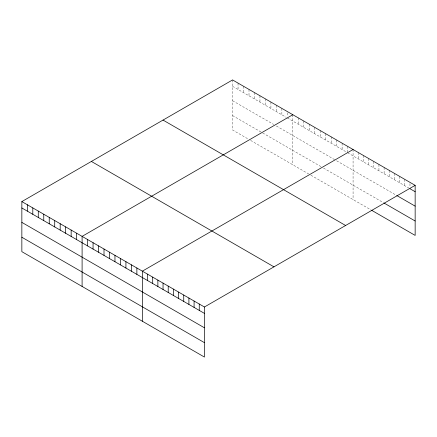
<?xml version="1.0" encoding="UTF-8"?>
<svg xmlns="http://www.w3.org/2000/svg" width="437" height="437" viewBox="0 0 437 437"><rect width="100%" height="100%" fill="white"/><g stroke="black" fill="none" stroke-linecap="round" stroke-linejoin="round"><path stroke-width="0.33" stroke-dasharray="2.19 1.64" d="M232.571 79.933L232.571 130.002L248.456 139.168M232.571 86.313L286.246 117.302M287.344 117.935L347.049 152.404M347.595 152.721L408.83 188.074M232.571 100.729L273.649 124.447M276.386 126.025L335.545 160.182M336.643 160.816L396.184 195.192M232.571 115.581L262.145 132.657M262.697 132.974L321.304 166.814M323.495 168.076L383.539 202.741M250.647 140.435L308.708 173.959M310.898 175.221L370.893 209.858M409.977 183.633L409.977 187.462M404.804 179.367L404.804 185.752M399.631 176.384L399.631 182.764M394.458 173.396L394.458 179.776M389.285 170.408L389.285 176.788M384.112 167.42L384.112 173.806M378.939 164.438L378.939 170.818M373.766 161.45L373.766 167.83M368.593 158.462L368.593 164.842M363.42 155.474L363.42 161.859M358.247 152.491L358.247 158.871M353.074 149.503L353.074 199.572M347.595 146.34L347.595 152.081M342.116 143.178L342.116 149.558M336.643 140.015L336.643 146.395M331.164 136.852L331.164 143.232M325.685 133.689L325.685 140.069M320.206 130.526L320.206 136.912M314.733 127.364L314.733 133.749M309.254 124.201L309.254 130.587M303.775 121.044L303.775 127.424M298.296 117.881L298.296 124.261M292.823 114.718L292.823 164.787M287.344 112.828L287.344 116.657M281.865 108.392L281.865 114.773M276.386 105.23L276.386 111.61M270.913 102.067L270.913 108.447M265.434 98.904L265.434 105.284M259.955 95.741L259.955 102.121M254.481 92.578L254.481 98.959M249.003 89.416L249.003 95.801M243.524 86.253L243.524 92.639M238.045 83.096L238.045 89.476"/><path stroke-width="0.66" d="M415.15 185.343L204.429 306.998L204.429 357.067L21.85 251.657L21.85 201.588L232.571 79.933L415.15 185.343L415.15 235.412L371.466 210.192M292.823 114.718L82.101 236.373L82.101 286.443M353.074 149.503L142.353 271.159L142.353 321.228M409.977 188.735L415.15 191.723M396.758 195.519L415.15 206.138M384.112 203.074L415.15 220.996M163.034 120.077L345.612 225.492M91.388 161.439L273.966 266.854M21.85 201.588L204.429 306.998M21.85 207.968L204.429 313.384M21.85 222.384L204.429 327.799M21.85 237.242L204.429 342.652M199.256 304.015L199.256 310.396M194.083 301.027L194.083 307.408M188.91 298.039L188.91 304.42M183.737 295.051L183.737 301.437M178.564 292.069L178.564 298.449M173.391 289.081L173.391 295.461M168.218 286.093L168.218 292.473M163.045 283.105L163.045 289.491M157.872 280.122L157.872 286.503M152.699 277.134L152.699 283.515M147.526 274.146L147.526 280.527M136.874 267.996L136.874 274.381M131.4 264.833L131.4 271.219M125.922 261.676L125.922 268.056M120.443 258.513L120.443 264.893M114.964 255.35L114.964 261.73M109.49 252.187L109.49 258.567M104.011 249.024L104.011 255.405M98.533 245.862L98.533 252.242M93.059 242.699L93.059 249.079M87.58 239.536L87.58 245.916M76.622 233.211L76.622 239.591M71.149 230.048L71.149 236.428M65.67 226.885L65.67 233.271M60.191 223.722L60.191 230.108M54.712 220.565L54.712 226.945M49.239 217.402L49.239 223.782M43.76 214.239L43.76 220.619M38.281 211.076L38.281 217.457M32.802 207.914L32.802 214.294M27.329 204.751L27.329 211.131"/></g></svg>
